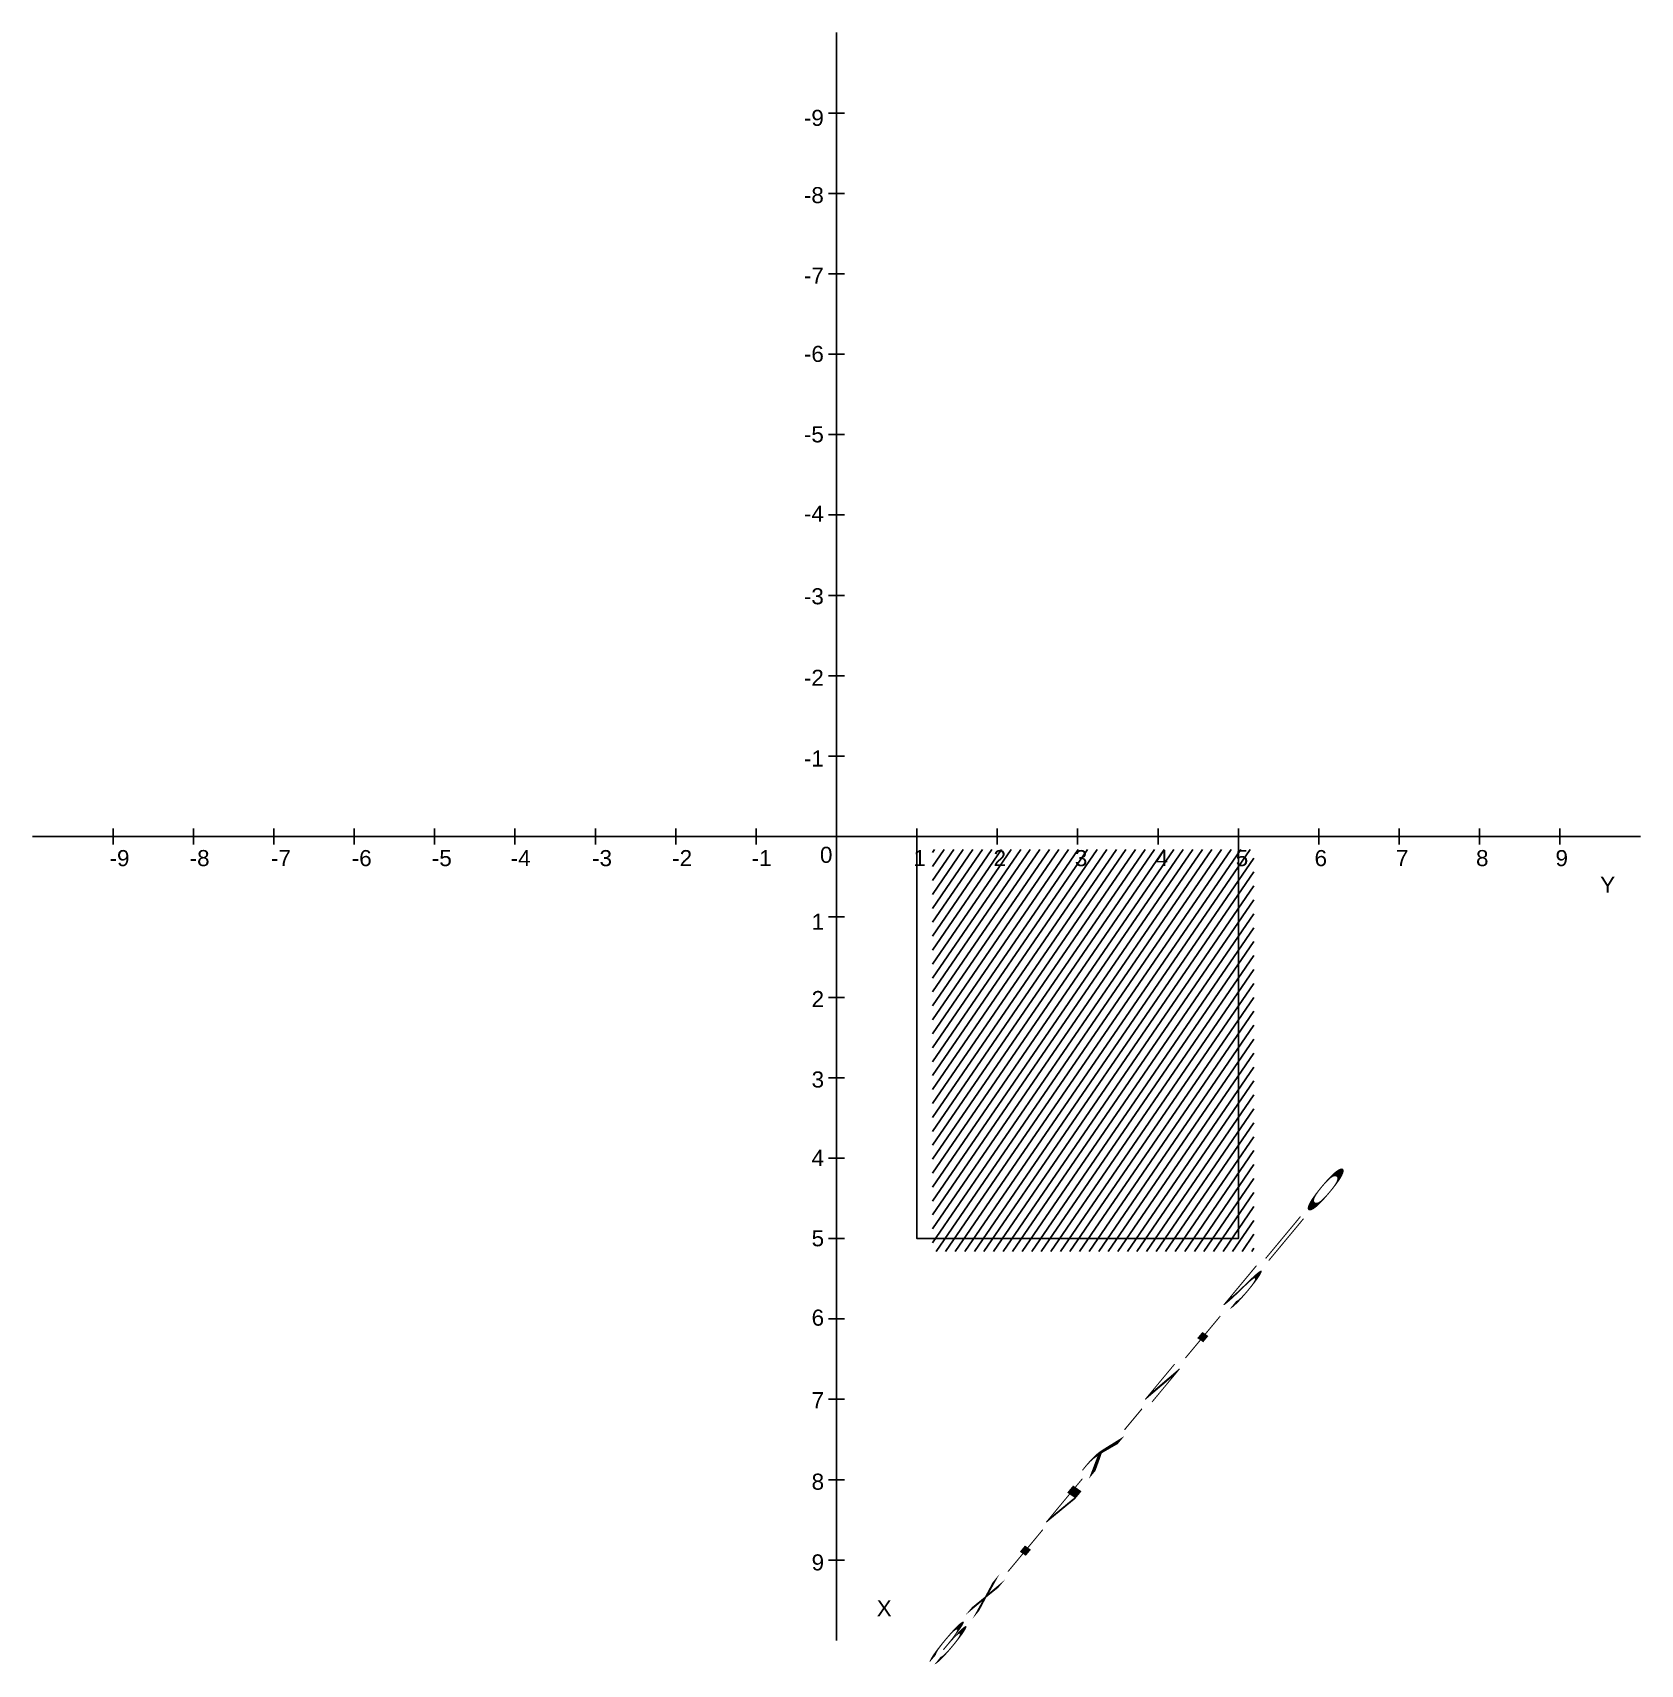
# Model space of a CAD drawing. Header units: inches. Extents: x -10 to 10, y -10.3 to 10.
import ezdxf

# ---------------------------------------------------------------- set-up
doc = ezdxf.new("R2010")
doc.units = ezdxf.units.IN
doc.header["$LTSCALE"] = 0.5
doc.header["$MEASUREMENT"] = 0
doc.styles.get("Standard").update_dxf_attribs({"font": 'arial.ttf'})
pattern_1 = [(315, (0, 0), (0.08838834764831846, 0.08838834764831843), [])]

# ---------------------------------------------------------------- blocks, each defined once
blk = doc.blocks.new('*U1')
blk.add_line((1, -0.1), (1, 0.1))
blk = doc.blocks.new('*U2')
at = {"color": 0, "linetype": 'ByBlock', "lineweight": -2, "transparency": 16777216, "extrusion": (0, -1, -2.220446049250313e-16)}
for p in [(0, 0), (1, 0), (2, 0), (3, 0), (4, 0), (5, 0), (6, 0), (7, 0), (8, 0)]:
    blk.add_blockref('*U1', p, dxfattribs=at)
blk = doc.blocks.new('*U3')
blk.add_line((1, -0.1), (1, 0.1))
blk = doc.blocks.new('*U4')
at = {"color": 0, "linetype": 'ByBlock', "lineweight": -2, "transparency": 16777216, "extrusion": (0, -1, -2.220446049250313e-16)}
for p in [(0, 0), (1, 0), (2, 0), (3, 0), (4, 0), (5, 0), (6, 0), (7, 0), (8, 0)]:
    blk.add_blockref('*U3', p, dxfattribs=at)
blk = doc.blocks.new('*U5')
blk.add_line((1, -0.1), (1, 0.1))
blk = doc.blocks.new('*U6')
at = {"color": 0, "linetype": 'ByBlock', "lineweight": -2, "transparency": 16777216, "extrusion": (0, -1, -2.220446049250313e-16)}
for p in [(0, 0), (1, 0), (2, 0), (3, 0), (4, 0), (5, 0), (6, 0), (7, 0), (8, 0)]:
    blk.add_blockref('*U5', p, dxfattribs=at)
blk = doc.blocks.new('*U7')
blk.add_line((1, -0.1), (1, 0.1))
blk = doc.blocks.new('*U8')
at = {"color": 0, "linetype": 'ByBlock', "lineweight": -2, "transparency": 16777216, "extrusion": (0, -1, -2.220446049250313e-16)}
for p in [(-10, 0), (-9, 0), (-8, 0), (-7, 0), (-6, 0), (-5, 0), (-4, 0), (-3, 0), (-2, 0)]:
    blk.add_blockref('*U7', p, dxfattribs=at)
blk = doc.blocks.new('*U9')
blk.add_line((1, -0.1), (1, 0.1))
blk = doc.blocks.new('*U10')
at = {"color": 0, "linetype": 'ByBlock', "lineweight": -2, "transparency": 16777216, "extrusion": (0, -1, -2.220446049250313e-16)}
for p in [(0, 0), (1, 0), (2, 0), (3, 0), (4, 0), (5, 0), (6, 0), (7, 0), (8, 0)]:
    blk.add_blockref('*U9', p, dxfattribs=at)
blk = doc.blocks.new('*U11')
blk.add_line((1, -0.1), (1, 0.1))
blk = doc.blocks.new('*U12')
at = {"color": 0, "linetype": 'ByBlock', "lineweight": -2, "transparency": 16777216, "extrusion": (0, -1, -2.220446049250313e-16)}
for p in [(0, 0), (1, 0), (2, 0), (3, 0), (4, 0), (5, 0), (6, 0), (7, 0), (8, 0)]:
    blk.add_blockref('*U11', p, dxfattribs=at)

msp = doc.modelspace()

# ---------------------------------------------------------------- hatches: boundary and pattern name
h = msp.add_hatch()
h.set_pattern_fill('ANSI31', color=256)
h.set_pattern_definition(pattern_1)
h.paths.add_polyline_path([(-0.4647452524593146, 0.761348928215418), (-0.1163141474115656, 0.761348928215418), (-0.1163141474115656, 1.173490810889361), (-0.4647452524593146, 1.173490810889361)], flags=9)
h.paths.add_polyline_path([(-0.4647452524593146, 1.765057831853514), (-0.1163141474115656, 1.765057831853514), (-0.1163141474115656, 2.177199714527456), (-0.4647452524593146, 2.177199714527456)], flags=9)
h = msp.add_hatch()
h.set_pattern_fill('ANSI31', color=256)
h.set_pattern_definition(pattern_1)
h.paths.add_polyline_path([(-0.4647452524593146, 0.761348928215418), (-0.1163141474115656, 0.761348928215418), (-0.1163141474115656, 1.173490810889361), (-0.4647452524593146, 1.173490810889361)], flags=9)
h.paths.add_polyline_path([(-0.4647452524593146, 1.765057831853514), (-0.1163141474115656, 1.765057831853514), (-0.1163141474115656, 2.177199714527456), (-0.4647452524593146, 2.177199714527456)], flags=9)
at = {"extrusion": (0.7620007620011431, -0.6350006350009526, -0.1270001270001905)}
h = msp.add_hatch(dxfattribs=at)
h.set_pattern_fill('ANSI31', color=256, scale=5)
h.set_pattern_definition([(143.6652105459619, (0.2386239844883199, 16.2596627143837), (-0.3703140135302917, -0.5034804180731232), [])])
h.paths.add_polyline_path([(-3.200921998322399, 33.23687082490801), (0.64018439966448, 8.03278580601981), (3.2009219983224, 32.22870742415249), (-0.6401843996644798, 57.43279244304069)])
h.paths.add_polyline_path([(0.2845021394143289, 9.655680201226515), (0.4577798814244692, 9.682087755516427), (0.4577798814244691, 10.09089240203016), (0.2845021394143288, 10.06448484774024)], flags=25)
h = msp.add_hatch()
h.set_pattern_fill('ANSI31', color=256)
h.set_pattern_definition(pattern_1)
h.paths.add_polyline_path([(-2.103298578412824, -0.4780303294975578), (-1.754867473365075, -0.4780303294975578), (-1.754867473365075, -0.06588844682361511), (-2.103298578412824, -0.06588844682361511)], flags=9)
h.paths.add_polyline_path([(-1.11463043628658, -0.4780303294975578), (-0.7661993312388311, -0.4780303294975578), (-0.7661993312388311, -0.06588844682361511), (-1.11463043628658, -0.06588844682361511)], flags=9)
h.paths.add_polyline_path([(-0.3678607881657396, -2.231329334373929), (-0.1124719750688774, -2.231329334373929), (-0.1124719750688774, -1.819187451699986), (-0.3678607881657396, -1.819187451699986)], flags=9)
h.paths.add_polyline_path([(-0.3900981687932976, -1.270224634892988), (-0.1347093556964353, -1.270224634892988), (-0.1347093556964353, -0.8580827522190453), (-0.3900981687932976, -0.8580827522190453)], flags=9)
h.paths.add_polyline_path([(0.4280083115392866, -1.359477976703698), (1.388325166031572, -0.4551823473203589), (1.161252235243716, -0.2066766825551759), (0.2009353807514307, -1.110972311938515)], flags=9)
h.paths.add_polyline_path([(-0.2673978325374233, -0.4374000542173501), (-0.01200901944056108, -0.4374000542173501), (-0.01200901944056108, -0.02525817154340742), (-0.2673978325374233, -0.02525817154340742)], flags=9)
h = msp.add_hatch()
h.set_pattern_fill('ANSI31', color=256)
h.set_pattern_definition(pattern_1)
h.paths.add_polyline_path([(-2.103298578412824, -0.4780303294975578), (-1.754867473365075, -0.4780303294975578), (-1.754867473365075, -0.06588844682361511), (-2.103298578412824, -0.06588844682361511)], flags=9)
h.paths.add_polyline_path([(-1.11463043628658, -0.4780303294975578), (-0.7661993312388311, -0.4780303294975578), (-0.7661993312388311, -0.06588844682361511), (-1.11463043628658, -0.06588844682361511)], flags=9)
h.paths.add_polyline_path([(-0.3900981687932976, -1.270224634892988), (-0.1347093556964353, -1.270224634892988), (-0.1347093556964353, -0.8580827522190453), (-0.3900981687932976, -0.8580827522190453)], flags=9)
h.paths.add_polyline_path([(-0.2673978325374233, -0.4374000542173501), (-0.01200901944056108, -0.4374000542173501), (-0.01200901944056108, -0.02525817154340742), (-0.2673978325374233, -0.02525817154340742)], flags=9)
h.paths.add_polyline_path([(-0.3678607881657396, -2.231329334373929), (-0.1124719750688774, -2.231329334373929), (-0.1124719750688774, -1.819187451699986), (-0.3678607881657396, -1.819187451699986)], flags=9)
h = msp.add_hatch()
h.set_pattern_fill('ANSI31', color=256)
h.set_pattern_definition(pattern_1)
h.paths.add_polyline_path([(0.8760031964529311, -0.4780303294975578), (1.131392009549793, -0.4780303294975578), (1.131392009549793, -0.06588844682361511), (0.8760031964529311, -0.06588844682361511)], flags=9)
h.paths.add_polyline_path([(0.4280083115392866, -1.359477976703698), (1.388325166031572, -0.4551823473203589), (1.161252235243716, -0.2066766825551759), (0.2009353807514307, -1.110972311938515)], flags=9)

# ---------------------------------------------------------------- linework, layer by layer
for p, q in [((1.77635683940025e-15, -10), (1.77635683940025e-15, 10)), ((-9.999999999999998, 0), (10, 0))]:
    msp.add_line(p, q)
at = {"extrusion": (0, -1, 6.123233995736766e-17)}
msp.add_line((1.77635683940025e-15, -6.106226635438361e-16, -10), (1.77635683940025e-15, 6.106226635438361e-16, 10), dxfattribs=at)
msp.add_lwpolyline([(1, -2.220446049250313e-16), (0.9999999999999991, -5), (4.999999999999999, -5.000000000000001), (5, -1.110223024625157e-15)], close=True)

# ---------------------------------------------------------------- block references
at = {"extrusion": (-1, 6.123233995736766e-17, -2.220446049250313e-16), "rotation": 180}
for name, p in [('*U4', (-1.087704858757513e-31, -3.944304526105058e-31)), ('*U6', (10, -5.303935599551949e-31))]:
    msp.add_blockref(name, p, dxfattribs=at)
at = {"extrusion": (0, 1, -2.220446049250313e-16), "rotation": 180}
for name in ['*U8', '*U2']:
    msp.add_blockref(name, (-1.77635683940025e-15, 0), dxfattribs=at)
at = {"extrusion": (-1, 2.220446049250313e-16, 6.123233995736765e-17), "rotation": 90}
for name, p in [('*U10', (-3.944304526105058e-31, 1.087704858757513e-31)), ('*U12', (6.123233995736763e-16, -10))]:
    msp.add_blockref(name, p, dxfattribs=at)

# ---------------------------------------------------------------- texts
at = {"char_height": 0.2, "attachment_point": 1}
for s, width, insert in [('-9', 0.2, (-0.4058775853378958, 9.039802650236616)), ('-8', 0.2, (-0.4058775853378958, 8.078697950755675)), ('-7', 0.2, (-0.4058775853378958, 7.078095807110081)), ('-6', 0.2, (-0.4058775853378958, 6.103825292907595)), ('-5', 0.2, (-0.4058775853378958, 5.103223177362985)), ('-4', 0.2, (-0.4058775853378958, 4.115786848438944)), ('-3', 0.2, (-0.4058775853378958, 3.088853075350258)), ('-2', 0.2, (-0.4058775853378958, 2.075085116983118)), ('-1', 0.2, (-0.4058775853378958, 1.071376213345022)), ('-9', 0.2, (-9.043573884038201, -0.1680030443679534)), ('-8', 0.2, (-8.047059129933919, -0.1680030443679534)), ('-7', 0.2, (-7.034851222832208, -0.1680030443679534)), ('-6', 0.2, (-6.030489927708564, -0.1680030443679534)), ('-5', 0.2, (-5.033975173604267, -0.1680030443679534)), ('-4', 0.2, (-4.053153572497399, -0.1680030443679534)), ('-3', 0.2, (-3.040945665395688, -0.1680030443679534)), ('-2', 0.2, (-2.044430911291405, -0.1680030443679534)), ('-1', 0.2, (-1.055762769165161, -0.1680030443679534)), ('0', 0.3606411857803948, (-0.2058016524555679, -0.1273727690877458)), ('1', 0.2, (0.9564261159617988, -0.1680030443679534)), ('2', 0.2, (1.952940870066081, -0.1680030443679534)), ('3', 0.2, (2.965148777167792, -0.1680030443679534)), ('4', 0.2, (3.969510072291436, -0.1680030443679534)), ('5', 0.2, (4.966024826395733, -0.1680030443679534)), ('6', 0.2, (5.946846427502601, -0.1680030443679534)), ('7', 0.2, (6.959054334604312, -0.1680030443679534)), ('8', 0.2, (7.955569088708595, -0.1680030443679534)), ('9', 0.2, (8.944237230834839, -0.1680030443679534)), ('Y', 0.5, (9.5, -0.5)), ('1', 0.2, (-0.3096752492844299, -0.9601973497633836)), ('2', 0.2, (-0.3096752492844299, -1.921302049244325)), ('3', 0.2, (-0.3096752492844299, -2.921904192889919)), ('4', 0.2, (-0.3096752492844299, -3.896174707092406)), ('5', 0.2, (-0.3096752492844299, -4.896776822637015)), ('6', 0.2, (-0.3096752492844299, -5.884213151561056)), ('7', 0.2, (-0.3096752492844299, -6.911146924649742)), ('8', 0.2, (-0.3096752492844299, -7.924914883016882)), ('9', 0.2, (-0.3096752492844299, -8.928623786654978)), ('X', 0.5, (0.5, -9.5))]:
    msp.add_mtext_dynamic_manual_height_columns(s, width=width, gutter_width=1, heights=[0], dxfattribs=dict(at, insert=insert))
at = {"extrusion": (0, -1, 6.123233995736766e-17), "char_height": 0.2, "attachment_point": 1, "text_direction": (1, 0, 0)}
for s, insert in [('4', (-0.3096752492844299, 2.532696274926138e-16, 4.115786848438944)), ('3', (-0.3096752492844299, 1.908195823574488e-16, 3.088853075350258)), ('5', (-0.3096752492844299, 3.122502256758253e-16, 5.103223177362985)), ('8', (-0.3096752492844299, 4.961309141293668e-16, 8.078697950755675)), ('9', (-0.3096752492844299, 5.551115123125783e-16, 9.039802650236616)), ('2', (-0.3096752492844299, 1.283695372222837e-16, 2.075085116983118)), ('6', (-0.3096752492844299, 3.747002708109903e-16, 6.103825292907594)), ('7', (-0.3096752492844299, 4.336808689942018e-16, 7.078095807110081)), ('1', (-0.3096752492844299, 6.591949208711867e-17, 1.071376213345022)), ('-9', (-0.3883281236545778, -5.292560806401598e-16, -8.928623786654978)), ('-8', (-0.3883281236545778, -4.677966358343551e-16, -7.924914883016882)), ('-7', (-0.3883281236545778, -4.057212515697319e-16, -6.911146924649742)), ('-6', (-0.3883281236545778, -3.428396936622632e-16, -5.884213151561056)), ('-5', (-0.3883281236545778, -2.823766566833312e-16, -4.896776822637015)), ('-4', (-0.3883281236545778, -2.211074477822424e-16, -3.896174707092406)), ('-3', (-0.3883281236545778, -1.614505844461563e-16, -2.921904192889919)), ('-2', (-0.3883281236545778, -1.001813738243785e-16, -1.921302049244325)), ('-1', (-0.3883281236545778, -4.133068413113782e-17, -0.9601973497633836))]:
    msp.add_mtext_dynamic_manual_height_columns(s, width=0.2, gutter_width=1, heights=[0], dxfattribs=dict(at, insert=insert))
at = {"extrusion": (0, -1, -2.220446049250313e-16), "insert": (0.5, -2.220446049250313e-15, 10), "char_height": 0.2, "attachment_point": 1, "text_direction": (1, 0, 0)}
msp.add_mtext_dynamic_manual_height_columns('Z', width=0.5, gutter_width=1, heights=[0], dxfattribs=at)
at = {"extrusion": (0.7620007620011429, -0.6350006350009527, -0.1270001270001904), "insert": (1.200545732325551, -10.36849915692144, 61.04577017856052), "char_height": 1.000000000000001, "attachment_point": 1, "text_direction": (0.6390153872514581, 0.7691087078640493, -0.011451215811498189)}
msp.add_mtext_dynamic_manual_height_columns('3x+4y-z+2=0', width=3.57376286756859, gutter_width=1.000000000000001, heights=[0], dxfattribs=at)

doc.saveas('drawing.dxf')
